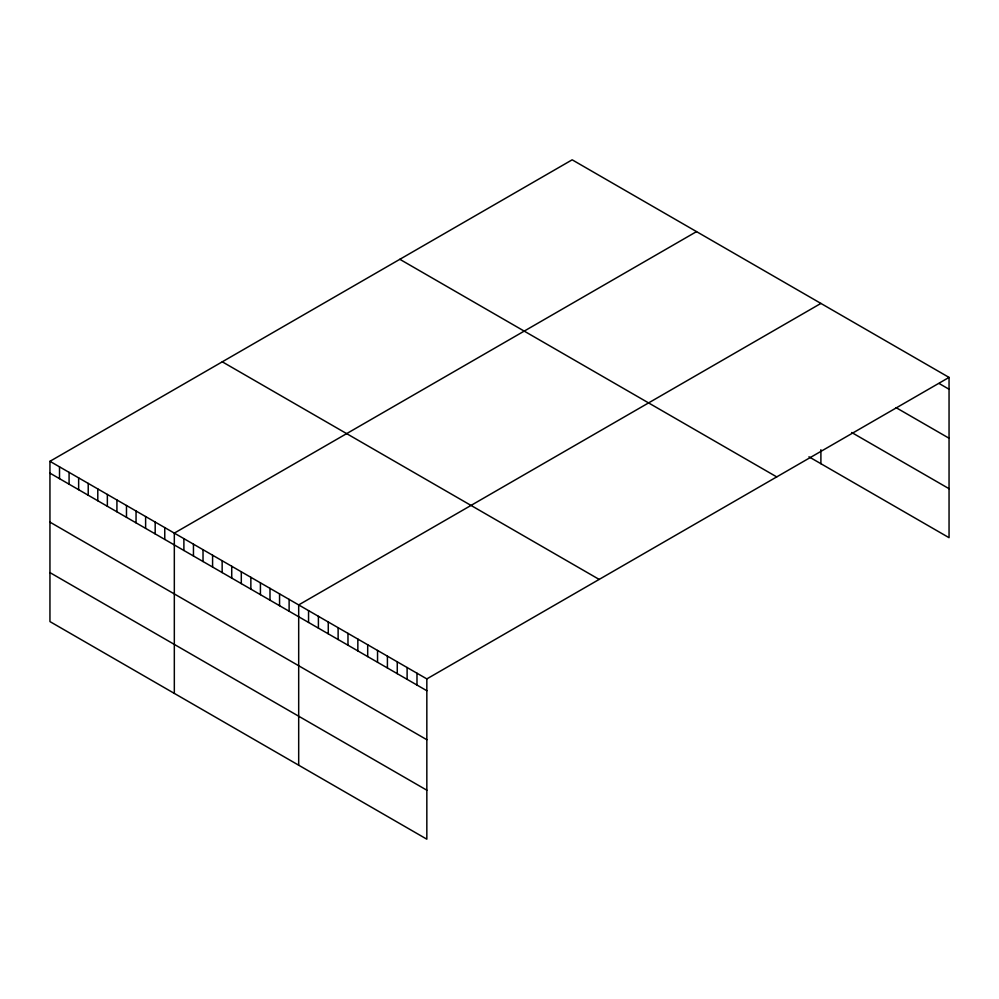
<?xml version="1.0" encoding="UTF-8"?>
<svg xmlns="http://www.w3.org/2000/svg" width="999" height="999" viewBox="0 0 999 999"><rect width="100%" height="100%" fill="white"/><g stroke="black" fill="none" stroke-linecap="round" stroke-linejoin="round"><path stroke-width="1.5" d="M949.05 377.41L426.835 678.908L426.835 839.185L49.95 621.59L49.95 461.313L572.165 159.815L949.05 377.41L949.05 537.687L808.953 456.805M696.54 231.618L174.326 533.116L174.326 693.406M820.903 303.421L298.689 604.919L298.689 765.209M939.197 383.541L949.05 389.235M896.066 407.642L949.05 438.224M851.71 432.505L949.05 488.698M399.837 259.303L776.722 476.898M222.278 361.813L599.163 579.408M49.95 461.313L426.835 678.908M49.95 473.139L426.835 690.734M49.95 522.127L426.835 739.722M49.95 572.602L426.835 790.197M820.903 449.712L820.903 463.711M416.983 673.214L416.983 685.039M407.117 667.519L407.117 679.357M397.265 661.825L397.265 673.663M387.412 656.143L387.412 667.969M377.547 650.449L377.547 662.275M367.694 644.755L367.694 656.593M357.842 639.073L357.842 650.898M347.977 633.378L347.977 645.204M338.124 627.684L338.124 639.51M328.271 621.99L328.271 633.828M318.406 616.308L318.406 628.134M308.554 610.614L308.554 622.439M289.123 599.4L289.123 611.226M279.558 593.881L279.558 605.706M269.992 588.349L269.992 600.187M260.427 582.829L260.427 594.655M250.861 577.31L250.861 589.135M241.296 571.778L241.296 583.616M231.731 566.258L231.731 578.084M222.153 560.739L222.153 572.564M212.587 555.207L212.587 567.045M203.022 549.687L203.022 561.513M193.456 544.168L193.456 555.993M183.891 538.636L183.891 550.474M164.76 527.597L164.76 539.423M155.182 522.065L155.182 533.903M145.617 516.545L145.617 528.371M136.051 511.026L136.051 522.852M126.486 505.494L126.486 517.332M116.92 499.975L116.92 511.8M107.355 494.455L107.355 506.281M97.79 488.923L97.79 500.761M88.224 483.404L88.224 495.229M78.646 477.884L78.646 489.71M69.081 472.352L69.081 484.19M59.515 466.833L59.515 478.658"/></g></svg>
